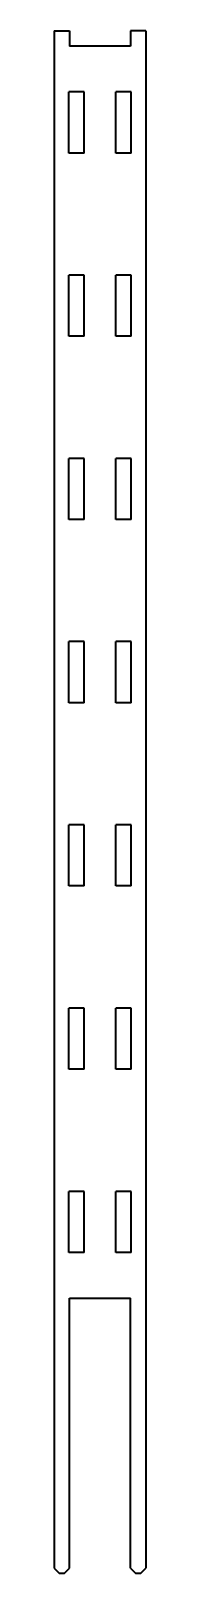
# Model space of a CAD drawing. Header units: inches. Extents: x -0.8 to 0, y 0 to 12.6.
import ezdxf

# ---------------------------------------------------------------- set-up
doc = ezdxf.new("R2010")
doc.units = ezdxf.units.IN
doc.header["$MEASUREMENT"] = 0
doc.layers.add('Visible', color=7, linetype='Continuous', lineweight=40)

msp = doc.modelspace()

# ---------------------------------------------------------------- linework, layer by layer
at = {"layer": 'Visible'}
for p, q in [((-0.75, 12.625), (-0.625, 12.625)), ((-0.75, 12.625), (-0.75, 0.04)), ((-0.625, 12.625), (-0.625, 12.5)), ((0, 12.625), (-0.125, 12.625)), ((-0.125, 12.625), (-0.125, 12.5)), ((0, 12.625), (0, 0.04)), ((-0.125, 12.5), (-0.625, 12.5)), ((-0.63, 11.625), (-0.63, 12.125)), ((-0.505, 12.125), (-0.63, 12.125)), ((-0.505, 11.625), (-0.505, 12.125)), ((-0.245, 11.625), (-0.245, 12.125)), ((-0.12, 12.125), (-0.245, 12.125)), ((-0.12, 11.625), (-0.12, 12.125)), ((-0.505, 11.625), (-0.63, 11.625)), ((-0.12, 11.625), (-0.245, 11.625)), ((-0.63, 10.125), (-0.63, 10.625)), ((-0.505, 10.625), (-0.63, 10.625)), ((-0.505, 10.125), (-0.505, 10.625)), ((-0.245, 10.125), (-0.245, 10.625)), ((-0.12, 10.625), (-0.245, 10.625)), ((-0.12, 10.125), (-0.12, 10.625)), ((-0.505, 10.125), (-0.63, 10.125)), ((-0.12, 10.125), (-0.245, 10.125)), ((-0.63, 8.625), (-0.63, 9.125)), ((-0.505, 9.125), (-0.63, 9.125)), ((-0.505, 8.625), (-0.505, 9.125)), ((-0.245, 8.625), (-0.245, 9.125)), ((-0.12, 9.125), (-0.245, 9.125)), ((-0.12, 8.625), (-0.12, 9.125)), ((-0.505, 8.625), (-0.63, 8.625)), ((-0.12, 8.625), (-0.245, 8.625)), ((-0.63, 7.125), (-0.63, 7.625)), ((-0.505, 7.625), (-0.63, 7.625)), ((-0.505, 7.125), (-0.505, 7.625)), ((-0.245, 7.125), (-0.245, 7.625)), ((-0.12, 7.625), (-0.245, 7.625)), ((-0.12, 7.125), (-0.12, 7.625)), ((-0.505, 7.125), (-0.63, 7.125)), ((-0.12, 7.125), (-0.245, 7.125)), ((-0.63, 5.625), (-0.63, 6.125)), ((-0.505, 6.125), (-0.63, 6.125)), ((-0.505, 5.625), (-0.505, 6.125)), ((-0.245, 5.625), (-0.245, 6.125)), ((-0.12, 6.125), (-0.245, 6.125)), ((-0.12, 5.625), (-0.12, 6.125)), ((-0.505, 5.625), (-0.63, 5.625)), ((-0.12, 5.625), (-0.245, 5.625)), ((-0.63, 4.125), (-0.63, 4.625)), ((-0.505, 4.625), (-0.63, 4.625)), ((-0.505, 4.125), (-0.505, 4.625)), ((-0.245, 4.125), (-0.245, 4.625)), ((-0.12, 4.625), (-0.245, 4.625)), ((-0.12, 4.125), (-0.12, 4.625)), ((-0.505, 4.125), (-0.63, 4.125)), ((-0.12, 4.125), (-0.245, 4.125)), ((-0.63, 2.625), (-0.63, 3.125)), ((-0.505, 3.125), (-0.63, 3.125)), ((-0.505, 2.625), (-0.505, 3.125)), ((-0.245, 2.625), (-0.245, 3.125)), ((-0.12, 3.125), (-0.245, 3.125)), ((-0.12, 2.625), (-0.12, 3.125)), ((-0.505, 2.625), (-0.63, 2.625)), ((-0.12, 2.625), (-0.245, 2.625)), ((-0.625, 0.04), (-0.625, 2.25)), ((-0.625, 2.25), (-0.125, 2.25)), ((-0.125, 0.04), (-0.125, 2.25)), ((-0.75, 0.04), (-0.71, 0)), ((-0.665, 0), (-0.625, 0.04)), ((-0.125, 0.04), (-0.085, 0)), ((-0.04, 0), (0, 0.04)), ((-0.71, 0), (-0.665, 0)), ((-0.085, 0), (-0.04, 0))]:
    msp.add_line(p, q, dxfattribs=at)

doc.saveas('drawing.dxf')
